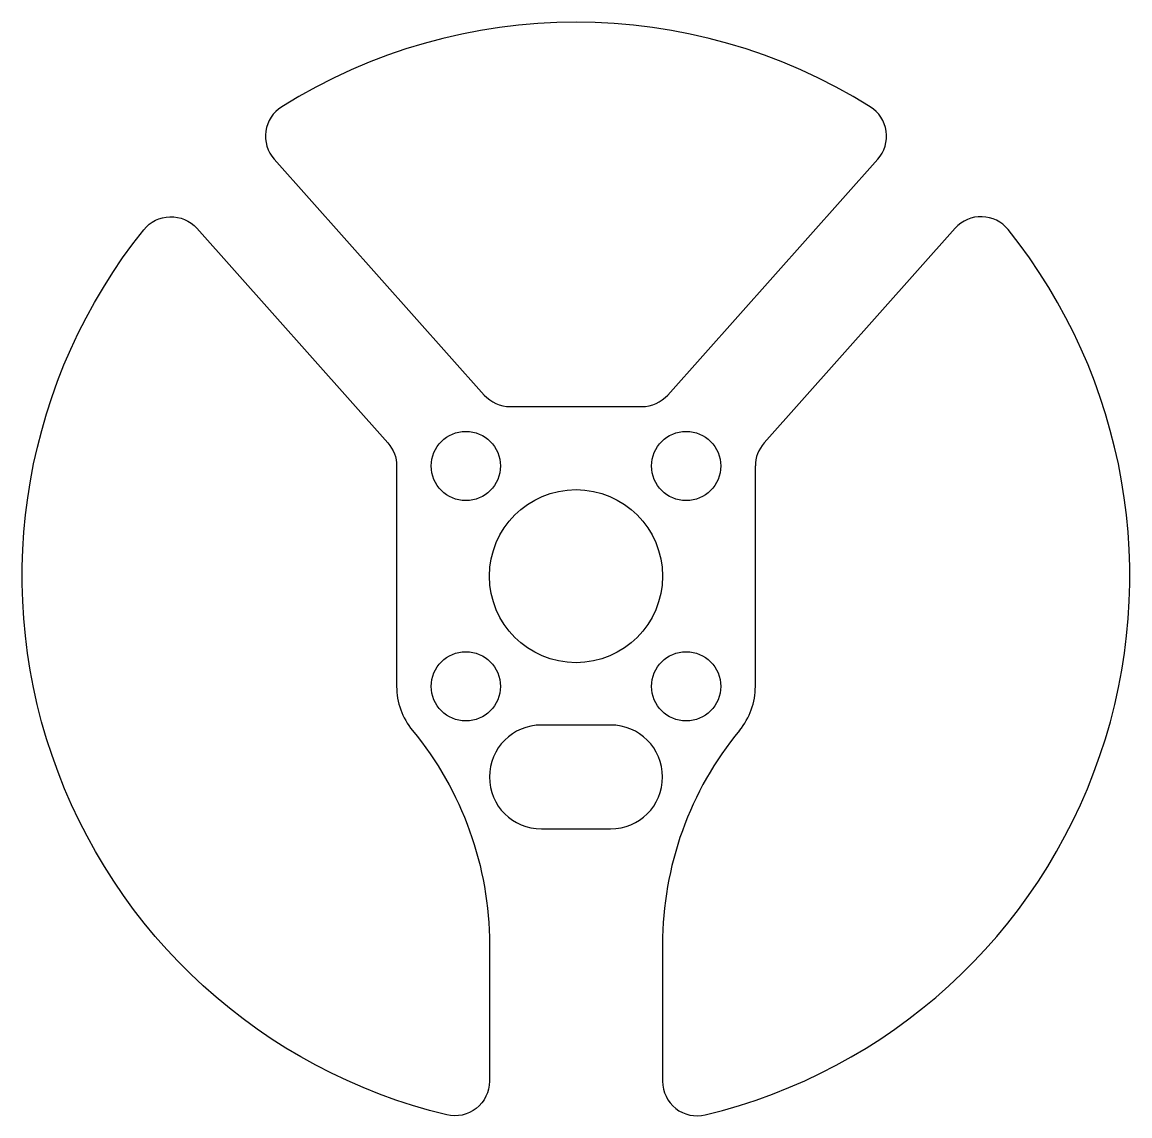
# Model space of a CAD drawing. Header units: millimetres. Extents: x -16 to 16, y -15.6 to 16.
import ezdxf

# ---------------------------------------------------------------- set-up
doc = ezdxf.new("R2010")
doc.units = ezdxf.units.MM
doc.layers.get('0').update_dxf_attribs({"linetype": 'CONTINUOUS'})

msp = doc.modelspace()

# ---------------------------------------------------------------- linework, layer by layer
for p, q in [((5.435, 3.847), (10.957, 10.047)), ((5.182, -3.182), (5.182, 3.182)), ((2.5, -10.639), (2.5, -14.586))]:
    msp.add_line(p, q)
for points in [[(-8.717, 12.042), (-2.65, 5.231, 0.213967), (-1.904, 4.896), (1.904, 4.896, 0.213967), (2.65, 5.231), (8.717, 12.042, 0.464153), (8.502, 13.554, 0.287659), (-8.502, 13.554, 0.464153)], [(-5.182, -3.182, 0.174364), (-4.724, -4.456, -0.174364), (-2.5, -10.639), (-2.5, -14.586, -0.484999), (-3.733, -15.558, -0.549878), (-12.484, 10.007, -0.464153), (-10.957, 10.047), (-5.435, 3.847, -0.183944), (-5.182, 3.182)], [(-1, -7.3), (1, -7.3, 1), (1, -4.3), (-1, -4.3, 1)]]:
    msp.add_lwpolyline(points, format="xyb", close=True)
for centre, radius in [((-3.182, 3.182), 1), ((3.182, 3.182), 1), ((0, 0), 2.5), ((-3.182, -3.182), 1), ((3.182, -3.182), 1)]:
    msp.add_circle(centre, radius)
for centre, radius, start, end in [((11.704, 9.382), 1, 38.7152, 138.3093), ((0, 0), 16, -76.5066, 38.7152), ((6.182, 3.182), 1, 138.3093, 180), ((3.182, -3.182), 2, -39.5635, 0), ((12.208, -10.639), 9.708, 140.4365, 180), ((3.5, -14.586), 1, 180, 283.4934)]:
    msp.add_arc(centre, radius, start, end)

doc.saveas('drawing.dxf')
